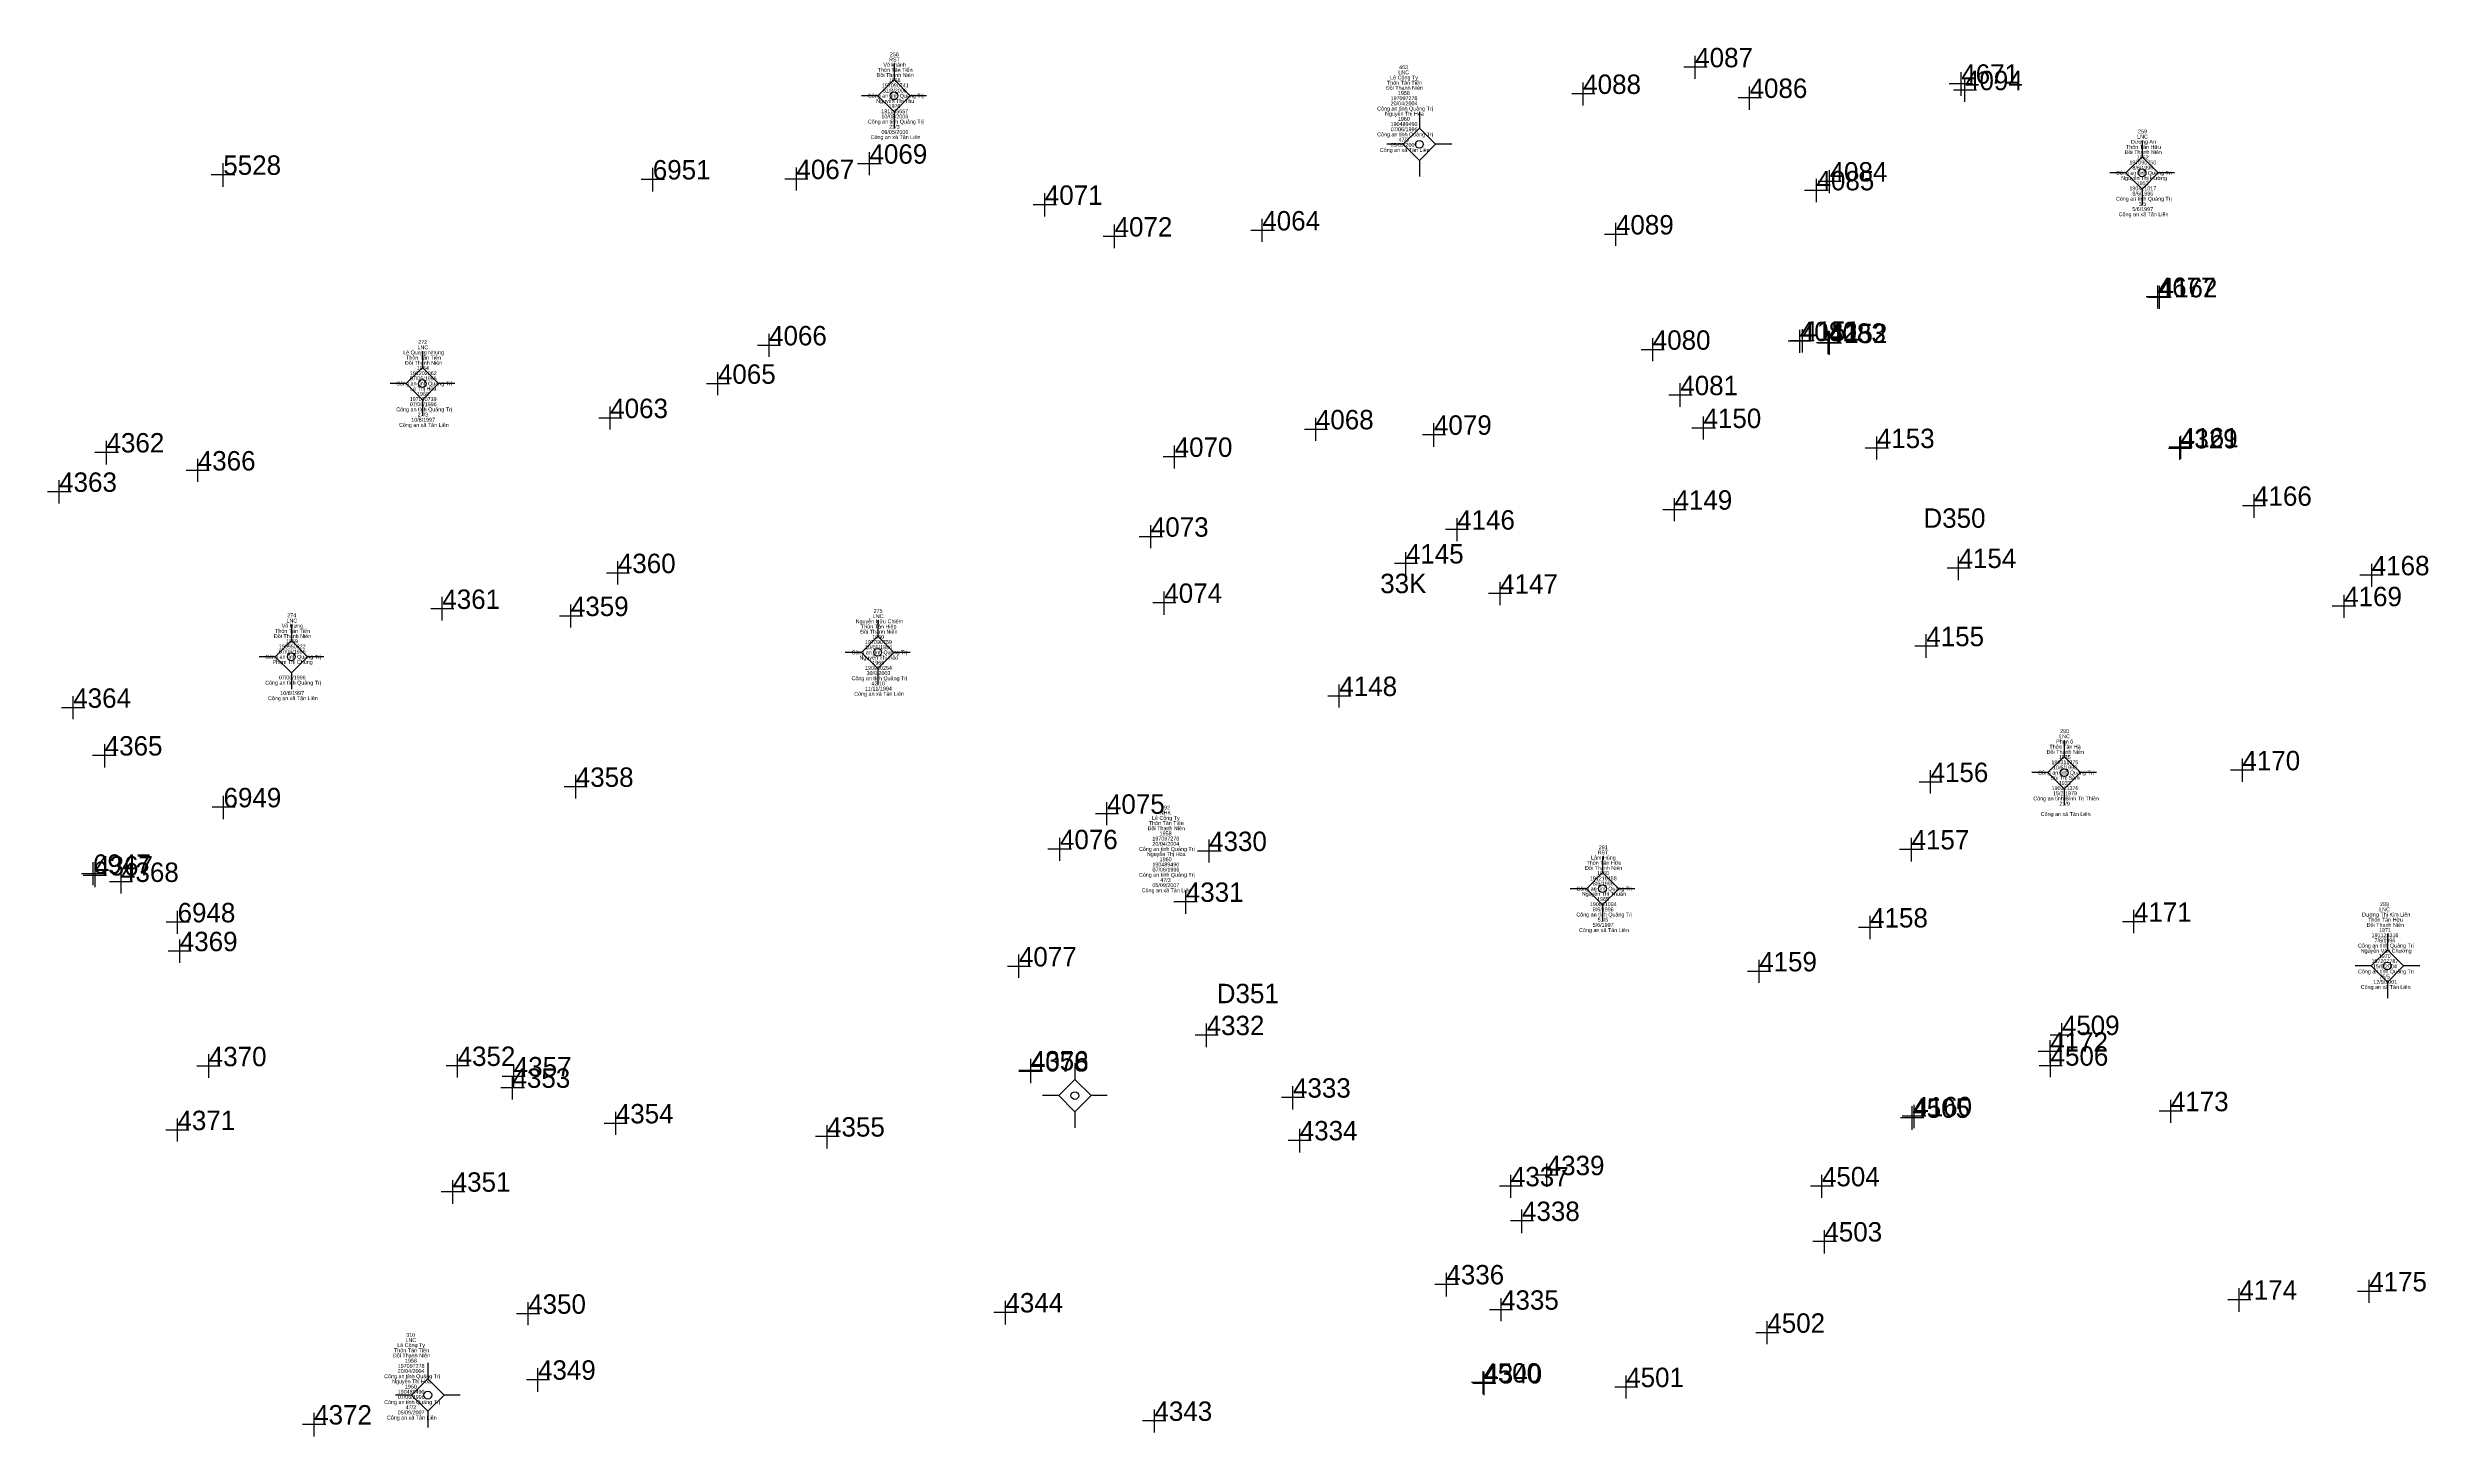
# Model space of a CAD drawing. Extents: x 548949 to 550223, y 1836732 to 1838051.
# Drawn here: x 549106 to 549289.9, y 1837404.6 to 1837511.9 of the extents above; entities that cross this region are included whole.
import ezdxf

# ---------------------------------------------------------------- set-up
doc = ezdxf.new("R2010")
doc.units = 0
for name, color, linetype in [('Level 11', 7, 'Continuous'), ('Level 15', 7, 'Continuous'), ('Level 4', 7, 'Continuous'), ('Level 5', 7, 'Continuous')]:
    doc.layers.add(name, color=color, linetype=linetype)

msp = doc.modelspace()

# ---------------------------------------------------------------- linework, layer by layer
at = {"layer": 'Level 11'}
for p, q in [((549171.42, 1837510.69), (549171.42, 1837509.44)), ((549170.17, 1837508.19), (549168.92, 1837508.19)), ((549171.42, 1837509.44), (549170.17, 1837508.19)), ((549170.17, 1837508.19), (549171.42, 1837506.94)), ((549172.67, 1837508.19), (549171.42, 1837509.44)), ((549171.42, 1837506.94), (549172.67, 1837508.19)), ((549173.92, 1837508.19), (549172.67, 1837508.19)), ((549171.42, 1837506.94), (549171.42, 1837505.69)), ((549212, 1837506.94), (549212, 1837505.69)), ((549210.75, 1837504.44), (549209.5, 1837504.44)), ((549212, 1837505.69), (549210.75, 1837504.44)), ((549210.75, 1837504.44), (549212, 1837503.19)), ((549213.25, 1837504.44), (549212, 1837505.69)), ((549212, 1837503.19), (549213.25, 1837504.44)), ((549214.5, 1837504.44), (549213.25, 1837504.44)), ((549267.83, 1837504.73), (549267.83, 1837503.48)), ((549212, 1837503.19), (549212, 1837501.94)), ((549266.58, 1837502.23), (549265.33, 1837502.23)), ((549267.83, 1837503.48), (549266.58, 1837502.23)), ((549266.58, 1837502.23), (549267.83, 1837500.98)), ((549269.08, 1837502.23), (549267.83, 1837503.48)), ((549267.83, 1837500.98), (549269.08, 1837502.23)), ((549270.33, 1837502.23), (549269.08, 1837502.23)), ((549267.83, 1837500.98), (549267.83, 1837499.73)), ((549134.99, 1837488.45), (549134.99, 1837487.2)), ((549133.74, 1837485.95), (549132.49, 1837485.95)), ((549134.99, 1837487.2), (549133.74, 1837485.95)), ((549133.74, 1837485.95), (549134.99, 1837484.7)), ((549136.24, 1837485.95), (549134.99, 1837487.2)), ((549134.99, 1837484.7), (549136.24, 1837485.95)), ((549137.49, 1837485.95), (549136.24, 1837485.95)), ((549134.99, 1837484.7), (549134.99, 1837483.45)), ((549124.87, 1837467.33), (549124.87, 1837466.08)), ((549170.16, 1837467.67), (549170.16, 1837466.42)), ((549124.87, 1837466.08), (549123.62, 1837464.83)), ((549126.12, 1837464.83), (549124.87, 1837466.08)), ((549170.16, 1837466.42), (549168.91, 1837465.17)), ((549171.41, 1837465.17), (549170.16, 1837466.42)), ((549123.62, 1837464.83), (549122.37, 1837464.83)), ((549123.62, 1837464.83), (549124.87, 1837463.58)), ((549124.87, 1837463.58), (549126.12, 1837464.83)), ((549124.87, 1837463.58), (549124.87, 1837462.33)), ((549127.37, 1837464.83), (549126.12, 1837464.83)), ((549168.91, 1837465.17), (549167.66, 1837465.17)), ((549168.91, 1837465.17), (549170.16, 1837463.92)), ((549170.16, 1837463.92), (549171.41, 1837465.17)), ((549170.16, 1837463.92), (549170.16, 1837462.67)), ((549172.66, 1837465.17), (549171.41, 1837465.17)), ((549261.81, 1837458.38), (549261.81, 1837457.13)), ((549261.81, 1837457.13), (549260.56, 1837455.88)), ((549263.06, 1837455.88), (549261.81, 1837457.13)), ((549260.56, 1837455.88), (549259.31, 1837455.88)), ((549260.56, 1837455.88), (549261.81, 1837454.63)), ((549261.81, 1837454.63), (549263.06, 1837455.88)), ((549261.81, 1837454.63), (549261.81, 1837453.38)), ((549264.31, 1837455.88), (549263.06, 1837455.88)), ((549226.15, 1837449.41), (549226.15, 1837448.16)), ((549226.15, 1837448.16), (549224.9, 1837446.91)), ((549227.4, 1837446.91), (549226.15, 1837448.16)), ((549224.9, 1837446.91), (549223.65, 1837446.91)), ((549224.9, 1837446.91), (549226.15, 1837445.66)), ((549226.15, 1837445.66), (549227.4, 1837446.91)), ((549226.15, 1837445.66), (549226.15, 1837444.41)), ((549228.65, 1837446.91), (549227.4, 1837446.91)), ((549286.78, 1837443.44), (549286.78, 1837442.19)), ((549286.78, 1837442.19), (549285.53, 1837440.94)), ((549288.03, 1837440.94), (549286.78, 1837442.19)), ((549285.53, 1837440.94), (549284.28, 1837440.94)), ((549285.53, 1837440.94), (549286.78, 1837439.69)), ((549286.78, 1837439.69), (549288.03, 1837440.94)), ((549286.78, 1837439.69), (549286.78, 1837438.44)), ((549289.28, 1837440.94), (549288.03, 1837440.94)), ((549185.39, 1837433.42), (549185.39, 1837432.17)), ((549184.14, 1837430.92), (549182.89, 1837430.92)), ((549185.39, 1837432.17), (549184.14, 1837430.92)), ((549184.14, 1837430.92), (549185.39, 1837429.67)), ((549186.64, 1837430.92), (549185.39, 1837432.17)), ((549185.39, 1837429.67), (549186.64, 1837430.92)), ((549187.89, 1837430.92), (549186.64, 1837430.92)), ((549185.39, 1837429.67), (549185.39, 1837428.42)), ((549135.41, 1837410.27), (549135.41, 1837409.02)), ((549135.41, 1837409.02), (549134.16, 1837407.77)), ((549136.66, 1837407.77), (549135.41, 1837409.02)), ((549134.16, 1837407.77), (549132.91, 1837407.77)), ((549134.16, 1837407.77), (549135.41, 1837406.52)), ((549135.41, 1837406.52), (549136.66, 1837407.77)), ((549135.41, 1837406.52), (549135.41, 1837405.27)), ((549137.91, 1837407.77), (549136.66, 1837407.77))]:
    msp.add_line(p, q, dxfattribs=at)
for centre in [(549171.42, 1837508.19), (549212, 1837504.44), (549267.83, 1837502.23), (549134.99, 1837485.95), (549170.16, 1837465.17), (549124.87, 1837464.83), (549261.81, 1837455.88), (549226.15, 1837446.91), (549286.78, 1837440.94), (549185.39, 1837430.92), (549135.41, 1837407.77)]:
    msp.add_circle(centre, 0.3, dxfattribs=at)
at = {"layer": 'Level 4'}
for p, q in [((549234.24, 1837510.39), (549232.42, 1837510.39)), ((549233.31, 1837509.5), (549233.31, 1837511.28)), ((549253.86, 1837508.19), (549253.86, 1837510.01)), ((549254.15, 1837507.73), (549254.15, 1837509.52)), ((549225.55, 1837508.33), (549223.77, 1837508.33)), ((549224.66, 1837507.44), (549224.66, 1837509.22)), ((549238.44, 1837508.02), (549236.62, 1837508.02)), ((549237.51, 1837507.1), (549237.51, 1837508.91)), ((549254.75, 1837509.12), (549252.94, 1837509.12)), ((549255.04, 1837508.62), (549253.26, 1837508.62)), ((549119.61, 1837501.16), (549119.61, 1837502.97)), ((549152.79, 1837500.8), (549152.79, 1837502.61)), ((549163.88, 1837500.86), (549163.88, 1837502.64)), ((549170.42, 1837502.94), (549168.6, 1837502.94)), ((549169.53, 1837502.05), (549169.53, 1837503.83)), ((549243.69, 1837500.67), (549243.69, 1837502.45)), ((549120.5, 1837502.08), (549118.68, 1837502.08)), ((549153.68, 1837501.72), (549151.9, 1837501.72)), ((549164.77, 1837501.75), (549162.99, 1837501.75)), ((549183.07, 1837498.87), (549183.07, 1837500.65)), ((549243.57, 1837500.88), (549241.76, 1837500.88)), ((549242.68, 1837499.96), (549242.68, 1837501.77)), ((549244.58, 1837501.56), (549242.8, 1837501.56)), ((549183.96, 1837499.76), (549182.18, 1837499.76)), ((549199.87, 1837496.89), (549199.87, 1837498.67)), ((549189.35, 1837497.31), (549187.57, 1837497.31)), ((549188.46, 1837496.42), (549188.46, 1837498.24)), ((549200.8, 1837497.78), (549198.98, 1837497.78)), ((549228.08, 1837497.47), (549226.3, 1837497.47)), ((549227.19, 1837496.58), (549227.19, 1837498.36)), ((549269.04, 1837491.75), (549269.04, 1837493.53)), ((549269.18, 1837491.72), (549269.18, 1837493.5)), ((549269.96, 1837492.64), (549268.15, 1837492.64)), ((549270.07, 1837492.61), (549268.26, 1837492.61)), ((549161.77, 1837488.01), (549161.77, 1837489.79)), ((549230.03, 1837487.67), (549230.03, 1837489.45)), ((549242.49, 1837489.25), (549240.68, 1837489.25)), ((549241.39, 1837488.33), (549241.39, 1837490.11)), ((549241.6, 1837488.36), (549241.6, 1837490.14)), ((549243.57, 1837488.21), (549243.57, 1837490.02)), ((549243.69, 1837488.18), (549243.69, 1837490)), ((549162.66, 1837488.9), (549160.88, 1837488.9)), ((549230.92, 1837488.56), (549229.14, 1837488.56)), ((549242.28, 1837489.22), (549240.5, 1837489.22)), ((549244.46, 1837489.1), (549242.68, 1837489.1)), ((549244.62, 1837489.07), (549242.8, 1837489.07)), ((549158.72, 1837485.93), (549156.93, 1837485.93)), ((549157.82, 1837485.04), (549157.82, 1837486.82)), ((549232.16, 1837484.16), (549232.16, 1837485.98)), ((549149.5, 1837482.39), (549149.5, 1837484.17)), ((549233.08, 1837485.05), (549231.27, 1837485.05)), ((549150.39, 1837483.28), (549148.61, 1837483.28)), ((549204.9, 1837482.41), (549203.12, 1837482.41)), ((549204.01, 1837481.52), (549204.01, 1837483.3)), ((549214.02, 1837481.99), (549212.24, 1837481.99)), ((549213.13, 1837481.06), (549213.13, 1837482.88)), ((549234.88, 1837482.51), (549233.06, 1837482.51)), ((549233.95, 1837481.62), (549233.95, 1837483.4)), ((549270.82, 1837480.13), (549270.82, 1837481.91)), ((549111.52, 1837480.62), (549109.7, 1837480.62)), ((549110.59, 1837479.69), (549110.59, 1837481.51)), ((549117.64, 1837478.34), (549117.64, 1837480.12)), ((549193.99, 1837480.28), (549192.21, 1837480.28)), ((549193.1, 1837479.39), (549193.1, 1837481.17)), ((549248.23, 1837480.96), (549246.45, 1837480.96)), ((549247.34, 1837480.07), (549247.34, 1837481.86)), ((549271.64, 1837480.94), (549269.86, 1837480.94)), ((549271.71, 1837481.02), (549269.93, 1837481.02)), ((549270.75, 1837480.05), (549270.75, 1837481.83)), ((549106.93, 1837476.69), (549106.93, 1837478.47)), ((549118.53, 1837479.23), (549116.75, 1837479.23)), ((549107.86, 1837477.58), (549106.04, 1837477.58)), ((549231.71, 1837475.31), (549231.71, 1837477.09)), ((549277.37, 1837476.5), (549275.59, 1837476.5)), ((549276.48, 1837475.58), (549276.48, 1837477.39)), ((549191.26, 1837473.22), (549191.26, 1837475)), ((549215.81, 1837474.66), (549214.03, 1837474.66)), ((549214.92, 1837473.77), (549214.92, 1837475.55)), ((549232.6, 1837476.2), (549230.82, 1837476.2)), ((549192.15, 1837474.11), (549190.37, 1837474.11)), ((549210.96, 1837471.15), (549210.96, 1837472.93)), ((549150.98, 1837471.3), (549149.2, 1837471.3)), ((549150.09, 1837470.41), (549150.09, 1837472.22)), ((549211.85, 1837472.04), (549210.07, 1837472.04)), ((549254.58, 1837471.69), (549252.76, 1837471.69)), ((549253.65, 1837470.76), (549253.65, 1837472.58)), ((549286.46, 1837471.13), (549284.64, 1837471.13)), ((549285.57, 1837470.24), (549285.57, 1837472.02)), ((549136.53, 1837467.64), (549136.53, 1837469.46)), ((549192.3, 1837468.08), (549192.3, 1837469.89)), ((549219.14, 1837469.71), (549217.35, 1837469.71)), ((549218.24, 1837468.82), (549218.24, 1837470.6)), ((549283.44, 1837467.85), (549283.44, 1837469.63)), ((549137.42, 1837468.53), (549135.64, 1837468.53)), ((549147.38, 1837467.98), (549145.57, 1837467.98)), ((549146.46, 1837467.09), (549146.46, 1837468.87)), ((549193.19, 1837469), (549191.41, 1837469)), ((549284.33, 1837468.74), (549282.52, 1837468.74)), ((549252.08, 1837465.65), (549250.27, 1837465.65)), ((549251.16, 1837464.76), (549251.16, 1837466.58)), ((549108.02, 1837460), (549108.02, 1837461.78)), ((549206.71, 1837461.8), (549204.93, 1837461.8)), ((549205.82, 1837460.91), (549205.82, 1837462.69)), ((549108.91, 1837460.89), (549107.1, 1837460.89)), ((549110.45, 1837456.28), (549110.45, 1837458.09)), ((549111.34, 1837457.2), (549109.52, 1837457.2)), ((549275.58, 1837455.17), (549275.58, 1837456.98)), ((549147.73, 1837454.78), (549145.95, 1837454.78)), ((549146.84, 1837453.89), (549146.84, 1837455.7)), ((549252.38, 1837455.15), (549250.6, 1837455.15)), ((549251.49, 1837454.26), (549251.49, 1837456.08)), ((549276.47, 1837456.06), (549274.66, 1837456.06)), ((549120.52, 1837453.2), (549118.74, 1837453.2)), ((549119.63, 1837452.28), (549119.63, 1837454.09)), ((549188.76, 1837452.7), (549186.98, 1837452.7)), ((549187.87, 1837451.81), (549187.87, 1837453.59)), ((549184.24, 1837449.07), (549184.24, 1837450.85)), ((549195.76, 1837448.93), (549195.76, 1837450.71)), ((549250.02, 1837449.02), (549250.02, 1837450.83)), ((549109.55, 1837447.17), (549109.55, 1837448.95)), ((549109.71, 1837447.04), (549109.71, 1837448.82)), ((549185.13, 1837449.96), (549183.31, 1837449.96)), ((549196.69, 1837449.82), (549194.87, 1837449.82)), ((549250.91, 1837449.94), (549249.1, 1837449.94)), ((549110.44, 1837448.06), (549108.66, 1837448.06)), ((549110.6, 1837447.93), (549108.78, 1837447.93)), ((549112.6, 1837447.43), (549110.82, 1837447.43)), ((549111.71, 1837446.54), (549111.71, 1837448.36)), ((549116.08, 1837443.42), (549116.08, 1837445.2)), ((549194.85, 1837445.89), (549193.04, 1837445.89)), ((549193.96, 1837444.96), (549193.96, 1837446.78)), ((549267.2, 1837443.46), (549267.2, 1837445.28)), ((549116.97, 1837444.31), (549115.19, 1837444.31)), ((549247.72, 1837443.91), (549245.93, 1837443.91)), ((549246.82, 1837443.02), (549246.82, 1837444.8)), ((549268.09, 1837444.35), (549266.31, 1837444.35)), ((549117.14, 1837442.08), (549115.36, 1837442.08)), ((549116.25, 1837441.19), (549116.25, 1837442.97)), ((549181.07, 1837440.01), (549181.07, 1837441.82)), ((549181.96, 1837440.9), (549180.18, 1837440.9)), ((549239.14, 1837440.52), (549237.36, 1837440.52)), ((549238.25, 1837439.63), (549238.25, 1837441.41)), ((549195.57, 1837434.66), (549195.57, 1837436.48)), ((549261.63, 1837434.71), (549261.63, 1837436.52)), ((549118.49, 1837432.3), (549118.49, 1837434.12)), ((549137.71, 1837432.32), (549137.71, 1837434.11)), ((549196.46, 1837435.59), (549194.68, 1837435.59)), ((549261.62, 1837434.32), (549259.8, 1837434.32)), ((549260.73, 1837433.43), (549260.73, 1837435.21)), ((549262.52, 1837435.6), (549260.74, 1837435.6)), ((549260.76, 1837432.34), (549260.76, 1837434.12)), ((549119.38, 1837433.19), (549117.56, 1837433.19)), ((549138.6, 1837433.21), (549136.82, 1837433.21)), ((549142.94, 1837432.4), (549141.16, 1837432.4)), ((549141.95, 1837430.63), (549141.95, 1837432.41)), ((549142.05, 1837431.51), (549142.05, 1837433.29)), ((549182.88, 1837432.86), (549181.06, 1837432.86)), ((549182.88, 1837432.78), (549181.06, 1837432.78)), ((549181.99, 1837431.94), (549181.99, 1837433.75)), ((549181.99, 1837431.89), (549181.99, 1837433.67)), ((549261.65, 1837433.23), (549259.87, 1837433.23)), ((549142.88, 1837431.52), (549141.06, 1837431.52)), ((549203.13, 1837430.76), (549201.35, 1837430.76)), ((549202.24, 1837429.84), (549202.24, 1837431.65)), ((549270.05, 1837428.82), (549270.05, 1837430.6)), ((549116.07, 1837427.36), (549116.07, 1837429.14)), ((549150.82, 1837428.77), (549149.04, 1837428.77)), ((549149.93, 1837427.88), (549149.93, 1837429.66)), ((549166.25, 1837426.82), (549166.25, 1837428.64)), ((549250.97, 1837429.2), (549249.16, 1837429.2)), ((549251.12, 1837429.32), (549249.3, 1837429.32)), ((549250.08, 1837428.28), (549250.08, 1837430.09)), ((549250.23, 1837428.4), (549250.23, 1837430.21)), ((549270.94, 1837429.71), (549269.16, 1837429.71)), ((549116.96, 1837428.25), (549115.18, 1837428.25)), ((549167.18, 1837427.75), (549165.36, 1837427.75)), ((549203.65, 1837427.46), (549201.86, 1837427.46)), ((549202.76, 1837426.53), (549202.76, 1837428.35)), ((549221.84, 1837423.88), (549221.84, 1837425.66)), ((549138.26, 1837423.49), (549136.44, 1837423.49)), ((549137.33, 1837422.56), (549137.33, 1837424.38)), ((549219.96, 1837423.91), (549218.18, 1837423.91)), ((549219.07, 1837423.02), (549219.07, 1837424.8)), ((549222.73, 1837424.77), (549220.92, 1837424.77)), ((549243.99, 1837423.91), (549242.21, 1837423.91)), ((549243.1, 1837423.02), (549243.1, 1837424.8)), ((549220.82, 1837421.23), (549219.04, 1837421.23)), ((549219.93, 1837420.3), (549219.93, 1837422.12)), ((549244.22, 1837419.64), (549242.4, 1837419.64)), ((549243.29, 1837418.72), (549243.29, 1837420.53)), ((549215.02, 1837416.33), (549213.2, 1837416.33)), ((549214.09, 1837415.4), (549214.09, 1837417.22)), ((549275.34, 1837414.22), (549275.34, 1837416.03)), ((549286.3, 1837415.79), (549284.48, 1837415.79)), ((549285.37, 1837414.9), (549285.37, 1837416.68)), ((549144.05, 1837414.06), (549142.27, 1837414.06)), ((549143.16, 1837413.17), (549143.16, 1837414.95)), ((549180.92, 1837414.16), (549179.14, 1837414.16)), ((549180.03, 1837413.24), (549180.03, 1837415.05)), ((549219.2, 1837414.37), (549217.42, 1837414.37)), ((549218.31, 1837413.48), (549218.31, 1837415.27)), ((549276.23, 1837415.14), (549274.45, 1837415.14)), ((549239.77, 1837412.59), (549237.99, 1837412.59)), ((549238.88, 1837411.7), (549238.88, 1837413.48)), ((549144.81, 1837408.96), (549143.03, 1837408.96)), ((549143.92, 1837408.03), (549143.92, 1837409.85)), ((549217.83, 1837408.74), (549216.02, 1837408.74)), ((549217.91, 1837408.67), (549216.13, 1837408.67)), ((549216.94, 1837407.85), (549216.94, 1837409.63)), ((549217.02, 1837407.78), (549217.02, 1837409.56)), ((549228.87, 1837408.39), (549227.09, 1837408.39)), ((549227.98, 1837407.5), (549227.98, 1837409.28)), ((549191.54, 1837404.89), (549191.54, 1837406.67)), ((549127.52, 1837405.5), (549125.74, 1837405.5)), ((549126.63, 1837404.58), (549126.63, 1837406.39)), ((549192.43, 1837405.78), (549190.62, 1837405.78))]:
    msp.add_line(p, q, dxfattribs=at)

# ---------------------------------------------------------------- texts
at = {"layer": 'Level 15'}
for s, p in [('258', (549171.1, 1837511.24)), ('Đồi Thanh Niên', (549170.07, 1837509.64)), ('Thôn Tân Tiến', (549170.16, 1837510.04)), ('Võ khánh', (549170.6, 1837510.44)), ('1968', (549171, 1837509.24)), ('RST', (549171.04, 1837510.84)), ('Lê Công Ty', (549209.75, 1837509.45)), ('LNC', (549210.38, 1837509.85)), ('453', (549210.44, 1837510.25)), ('Công an tỉnh Quảng Trị', (549169.4, 1837508.04)), ('Nguyễn Thị Thu', (549170.04, 1837507.64)), ('197090741', (549170.48, 1837508.84)), ('31/8/2006', (549170.56, 1837508.44)), ('Đồi Thanh Niên', (549209.41, 1837508.65)), ('Thôn Tân Tiến', (549209.5, 1837509.05)), ('20/04/2004', (549209.78, 1837507.45)), ('197097278', (549209.78, 1837507.85)), ('1958', (549210.34, 1837508.25)), ('Công an tỉnh Quảng Trị', (549169.4, 1837506.04)), ('191165657', (549170.44, 1837506.84)), ('10/08/2006', (549170.45, 1837506.44)), ('1970', (549171, 1837507.24)), ('23/3', (549171.05, 1837505.64)), ('Công an tỉnh Quảng Trị', (549208.74, 1837507.05)), ('Nguyễn Thị Hòa', (549209.35, 1837506.65)), ('190489490', (549209.78, 1837505.85)), ('1960', (549210.34, 1837506.25)), ('Công an xã Tân Liên', (549169.61, 1837504.84)), ('09/05/2006', (549170.45, 1837505.24)), ('Công an tỉnh Quảng Trị', (549208.74, 1837505.05)), ('Công an xã Tân Liên', (549208.95, 1837503.85)), ('05/09/2007', (549209.78, 1837504.25)), ('07/06/1996', (549209.79, 1837505.45)), ('47/3', (549210.39, 1837504.65)), ('Đồi Thanh Niên', (549266.48, 1837503.68)), ('Thôn Tân Hữu', (549266.59, 1837504.08)), ('Dương An', (549266.97, 1837504.48)), ('LNC', (549267.45, 1837504.88)), ('259', (549267.51, 1837505.28)), ('Công an tỉnh Quảng Trị', (549265.81, 1837502.08)), ('197090750', (549266.85, 1837502.88)), ('8/6/1996', (549267.08, 1837502.48)), ('1952', (549267.41, 1837503.28)), ('Công an tỉnh Quảng Trị', (549265.81, 1837500.08)), ('Nguyễn Thị Hường', (549266.21, 1837501.68)), ('190411017', (549266.85, 1837500.88)), ('8/6/1996', (549267.08, 1837500.48)), ('1952', (549267.41, 1837501.28)), ('Công an xã Tân Liên', (549266.02, 1837498.88)), ('5/6/1997', (549267.07, 1837499.28)), ('3/5', (549267.57, 1837499.68)), ('272', (549134.67, 1837489)), ('Lê Quang Nhung', (549133.51, 1837488.2)), ('Đồi Thanh Niên', (549133.64, 1837487.4)), ('Thôn Tân Tiến', (549133.73, 1837487.8)), ('LNC', (549134.61, 1837488.6)), ('Công an tỉnh Quảng Trị', (549132.97, 1837485.8)), ('07/06/1996', (549134.02, 1837486.2)), ('191202062', (549134.02, 1837486.6)), ('Lê Thị Hóa', (549134.04, 1837485.4)), ('1964', (549134.57, 1837487)), ('Công an tỉnh Quảng Trị', (549132.97, 1837483.8)), ('197090739', (549134.01, 1837484.6)), ('07/06/1996', (549134.02, 1837484.2)), ('1968', (549134.57, 1837485)), ('Công an xã Tân Liên', (549133.18, 1837482.6)), ('10/8/1997', (549134.13, 1837483)), ('27/3', (549134.62, 1837483.4)), ('Võ Hưng', (549124.12, 1837467.08)), ('LNC', (549124.49, 1837467.48)), ('274', (549124.55, 1837467.88)), ('Nguyễn Hữu Chiêm', (549168.46, 1837467.42)), ('Thôn Tân Hiệp', (549168.87, 1837467.02)), ('LNC', (549169.78, 1837467.82)), ('275', (549169.84, 1837468.22)), ('Đồi Thanh Niên', (549123.52, 1837466.28)), ('Thôn Tân Tiến', (549123.61, 1837466.68)), ('07/06/1996', (549123.9, 1837465.08)), ('190950322', (549123.9, 1837465.48)), ('1959', (549124.45, 1837465.88)), ('Công an tỉnh Quảng Trị', (549168.14, 1837465.02)), ('Đồi Thanh Niên', (549168.81, 1837466.62)), ('197090759', (549169.18, 1837465.82)), ('10/06/1996', (549169.19, 1837465.42)), ('1960', (549169.74, 1837466.22)), ('Công an tỉnh Quảng Trị', (549122.85, 1837464.68)), ('Phạm Thị Chủng', (549123.41, 1837464.28)), ('Nguyễn Thị Hảo', (549168.75, 1837464.62)), ('190950264', (549169.18, 1837463.82)), ('30/9/2003', (549169.3, 1837463.42)), ('1966', (549169.74, 1837464.22)), ('Công an tỉnh Quảng Trị', (549122.85, 1837462.68)), ('Công an xã Tân Liên', (549123.06, 1837461.48)), ('07/06/1996', (549123.9, 1837463.08)), ('10/8/1997', (549124.01, 1837461.88)), ('Công an tỉnh Quảng Trị', (549168.14, 1837463.02)), ('Công an xã Tân Liên', (549168.35, 1837461.82)), ('11/11/1994', (549169.18, 1837462.22)), ('42/10', (549169.68, 1837462.62)), ('Thôn Tân Hà', (549260.67, 1837457.73)), ('Phan ố', (549261.19, 1837458.13)), ('LNC', (549261.43, 1837458.53)), ('290', (549261.49, 1837458.93)), ('Đồi Thanh Niên', (549260.46, 1837457.33)), ('190311375', (549260.83, 1837456.53)), ('10/6/1996', (549260.95, 1837456.13)), ('1935', (549261.39, 1837456.93)), ('Công an tỉnh Quảng Trị', (549259.79, 1837455.73)), ('Bùi Thị Sâm', (549260.75, 1837455.33)), ('190311376', (549260.84, 1837454.53)), ('15/2/1979', (549260.95, 1837454.13)), ('1933', (549261.39, 1837454.93)), ('Lê Công Ty', (549191.35, 1837452.23)), ('NHK', (549191.95, 1837452.63)), ('292', (549192.04, 1837453.03)), ('Công an tỉnh Bình Trị Thiên', (549259.43, 1837453.73)), ('Công an xã Tân Liên', (549260, 1837452.53)), ('21/9', (549261.44, 1837453.33)), ('Đồi Thanh Niên', (549191.01, 1837451.43)), ('Thôn Tân Tiến', (549191.1, 1837451.83)), ('197097278', (549191.38, 1837450.63)), ('1958', (549191.94, 1837451.03)), ('Công an tỉnh Quảng Trị', (549190.34, 1837449.83)), ('Nguyễn Thị Hòa', (549190.95, 1837449.43)), ('20/04/2004', (549191.38, 1837450.23)), ('190489490', (549191.38, 1837448.63)), ('1960', (549191.94, 1837449.03)), ('Thôn Tân Hữu', (549224.91, 1837448.76)), ('Lâm Hùng', (549225.26, 1837449.16)), ('RST', (549225.77, 1837449.56)), ('291', (549225.86, 1837449.96)), ('Công an tỉnh Quảng Trị', (549190.34, 1837447.83)), ('05/09/2007', (549191.38, 1837447.03)), ('07/06/1996', (549191.39, 1837448.23)), ('47/3', (549191.99, 1837447.43)), ('Công an tỉnh Quảng Trị', (549224.13, 1837446.76)), ('Đồi Thanh Niên', (549224.8, 1837448.36)), ('191216158', (549225.17, 1837447.56)), ('8/6/1996', (549225.4, 1837447.16)), ('1960', (549225.73, 1837447.96)), ('Công an xã Tân Liên', (549190.55, 1837446.63)), ('Nguyễn Thị Thuận', (549224.55, 1837446.36)), ('190891094', (549225.17, 1837445.56)), ('8/6/1996', (549225.4, 1837445.16)), ('1965', (549225.73, 1837445.96)), ('LNC', (549286.15, 1837445.16)), ('289', (549286.21, 1837445.56)), ('Công an tỉnh Quảng Trị', (549224.13, 1837444.76)), ('Công an xã Tân Liên', (549224.34, 1837443.56)), ('5/6/1997', (549225.39, 1837443.96)), ('51/5', (549225.78, 1837444.36)), ('Dương Thị Kim Liên', (549284.82, 1837444.76)), ('Đồi Thanh Niên', (549285.18, 1837443.96)), ('Thôn Tân Hữu', (549285.29, 1837444.36)), ('191123316', (549285.56, 1837443.16)), ('1971', (549286.13, 1837443.56)), ('Công an tỉnh Quảng Trị', (549284.51, 1837442.36)), ('Nguyễn Văn Chương', (549284.72, 1837441.96)), ('197207787', (549285.55, 1837441.16)), ('7/6/1996', (549285.78, 1837442.76)), ('1970', (549286.11, 1837441.56)), ('Công an tỉnh Quảng Trị', (549284.51, 1837440.36)), ('15/6/2004', (549285.67, 1837440.76)), ('12/9/2001', (549285.69, 1837439.56)), ('75/5', (549286.16, 1837439.96)), ('Công an xã Tân Liên', (549284.72, 1837439.16)), ('LNC', (549133.68, 1837411.88)), ('310', (549133.74, 1837412.28)), ('Đồi Thanh Niên', (549132.71, 1837410.68)), ('Thôn Tân Tiến', (549132.8, 1837411.08)), ('Lê Công Ty', (549133.05, 1837411.48)), ('197097278', (549133.08, 1837409.88)), ('1958', (549133.64, 1837410.28)), ('Công an tỉnh Quảng Trị', (549132.04, 1837409.08)), ('Nguyễn Thị Hòa', (549132.65, 1837408.68)), ('20/04/2004', (549133.08, 1837409.48)), ('1960', (549133.64, 1837408.28)), ('Công an tỉnh Quảng Trị', (549132.04, 1837407.08)), ('05/09/2007', (549133.08, 1837406.28)), ('190489490', (549133.08, 1837407.88)), ('07/06/1996', (549133.09, 1837407.48)), ('47/3', (549133.69, 1837406.68)), ('Công an xã Tân Liên', (549132.25, 1837405.88))]:
    msp.add_text(s, height=0.3, dxfattribs=at).set_placement(p)
at = {"layer": 'Level 5'}
for s, p in [('4087', (549233.31, 1837510.39)), ('4088', (549224.66, 1837508.33)), ('4086', (549237.51, 1837508.02)), ('4671', (549253.86, 1837509.12)), ('4094', (549254.15, 1837508.62)), ('4069', (549169.53, 1837502.94)), ('5528', (549119.61, 1837502.08)), ('6951', (549152.79, 1837501.72)), ('4067', (549163.88, 1837501.75)), ('4085', (549242.68, 1837500.88)), ('4084', (549243.69, 1837501.56)), ('4071', (549183.07, 1837499.76)), ('4072', (549188.46, 1837497.31)), ('4064', (549199.87, 1837497.78)), ('4089', (549227.19, 1837497.47)), ('4677', (549269.04, 1837492.64)), ('4162', (549269.18, 1837492.61)), ('4066', (549161.77, 1837488.9)), ('4080', (549230.03, 1837488.56)), ('4082', (549241.39, 1837489.22)), ('4151', (549241.6, 1837489.25)), ('4083', (549243.57, 1837489.1)), ('4152', (549243.69, 1837489.07)), ('4065', (549157.82, 1837485.93)), ('4081', (549232.16, 1837485.05)), ('4063', (549149.5, 1837483.28)), ('4068', (549204.01, 1837482.41)), ('4150', (549233.95, 1837482.51)), ('4362', (549110.59, 1837480.62)), ('4079', (549213.13, 1837481.99)), ('4153', (549247.34, 1837480.96)), ('4329', (549270.75, 1837480.94)), ('4161', (549270.82, 1837481.02)), ('4366', (549117.64, 1837479.23)), ('4070', (549193.1, 1837480.28)), ('4363', (549106.93, 1837477.58)), ('4149', (549231.71, 1837476.2)), ('4166', (549276.48, 1837476.5)), ('4073', (549191.26, 1837474.11)), ('4146', (549214.92, 1837474.66)), ('D350 ', (549250.94, 1837474.8)), ('4360', (549150.09, 1837471.3)), ('4145', (549210.96, 1837472.04)), ('4154', (549253.65, 1837471.69)), ('33K ', (549208.98, 1837469.75)), ('4147', (549218.24, 1837469.71)), ('4168', (549285.57, 1837471.13)), ('4361', (549136.53, 1837468.53)), ('4359', (549146.46, 1837467.98)), ('4074', (549192.3, 1837469)), ('4169', (549283.44, 1837468.74)), ('4155', (549251.16, 1837465.65)), ('4364', (549108.02, 1837460.89)), ('4148', (549205.82, 1837461.8)), ('4365', (549110.45, 1837457.2)), ('4358', (549146.84, 1837454.78)), ('4156', (549251.49, 1837455.15)), ('4170', (549275.58, 1837456.06)), ('6949', (549119.63, 1837453.2)), ('4075', (549187.87, 1837452.7)), ('4076', (549184.24, 1837449.96)), ('4330', (549195.76, 1837449.82)), ('4157', (549250.02, 1837449.94)), ('6947', (549109.55, 1837448.06)), ('4367', (549109.71, 1837447.93)), ('4368', (549111.71, 1837447.43)), ('4331', (549193.96, 1837445.89)), ('6948', (549116.08, 1837444.31)), ('4158', (549246.82, 1837443.91)), ('4171', (549267.2, 1837444.35)), ('4369', (549116.25, 1837442.08)), ('4077', (549181.07, 1837440.9)), ('4159', (549238.25, 1837440.52)), ('D351 ', (549196.35, 1837438.06)), ('4332', (549195.57, 1837435.59)), ('4509', (549261.63, 1837435.6)), ('4370', (549118.49, 1837433.19)), ('4352', (549137.71, 1837433.21)), ('4356', (549181.99, 1837432.86)), ('4078', (549181.99, 1837432.78)), ('4172', (549260.73, 1837434.32)), ('4506', (549260.76, 1837433.23)), ('4353', (549141.95, 1837431.52)), ('4357', (549142.05, 1837432.4)), ('4333', (549202.24, 1837430.76)), ('4505', (549250.08, 1837429.2)), ('4160', (549250.23, 1837429.32)), ('4173', (549270.05, 1837429.71)), ('4371', (549116.07, 1837428.25)), ('4354', (549149.93, 1837428.77)), ('4355', (549166.25, 1837427.75)), ('4334', (549202.76, 1837427.46)), ('4351', (549137.33, 1837423.49)), ('4337', (549219.07, 1837423.91)), ('4339', (549221.84, 1837424.77)), ('4504', (549243.1, 1837423.91)), ('4338', (549219.93, 1837421.23)), ('4503', (549243.29, 1837419.64)), ('4336', (549214.09, 1837416.33)), ('4335', (549218.31, 1837414.37)), ('4174', (549275.34, 1837415.14)), ('4175', (549285.37, 1837415.79)), ('4350', (549143.16, 1837414.06)), ('4344', (549180.03, 1837414.16)), ('4502', (549238.88, 1837412.59)), ('4349', (549143.92, 1837408.96)), ('4500', (549216.94, 1837408.74)), ('4340', (549217.02, 1837408.67)), ('4501', (549227.98, 1837408.39)), ('4372', (549126.63, 1837405.5)), ('4343', (549191.54, 1837405.78))]:
    msp.add_text(s, height=1.5, dxfattribs=at).set_placement(p)

doc.saveas('drawing.dxf')
